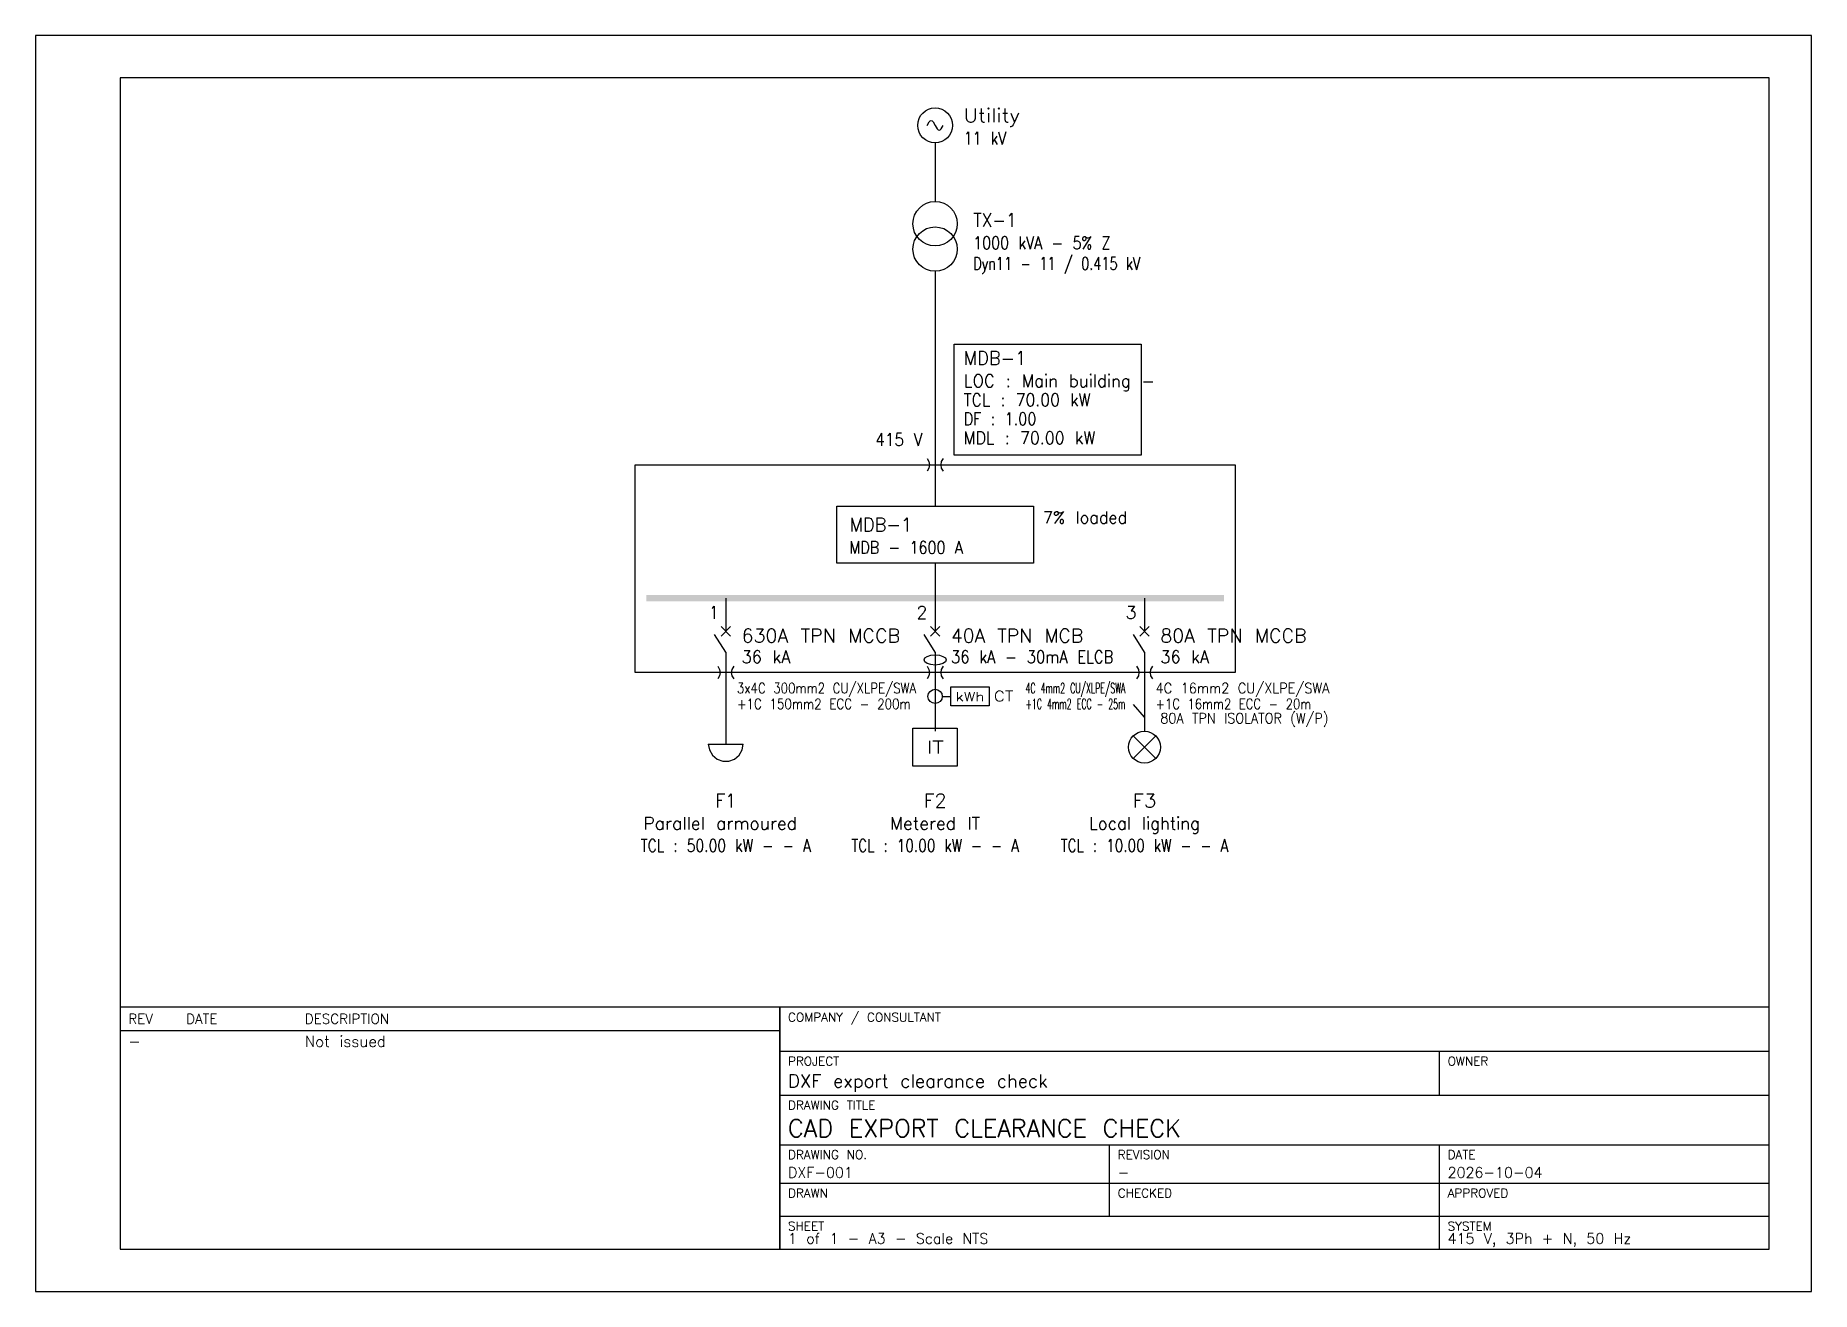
# Model space of a CAD drawing. Extents: x 0 to 420, y 0 to 297.
import ezdxf
from ezdxf.enums import TextEntityAlignment as Align

# ---------------------------------------------------------------- set-up
doc = ezdxf.new("R2010")
doc.units = 0
for name, color, linetype in [('E-BUSBAR', 1, 'CONTINUOUS'), ('E-CABLE', 7, 'CONTINUOUS'), ('E-FRAME', 7, 'CONTINUOUS'), ('E-RESULT', 4, 'CONTINUOUS'), ('E-SYMBOL', 3, 'CONTINUOUS'), ('E-TEXT', 7, 'CONTINUOUS'), ('E-TITLE', 7, 'CONTINUOUS')]:
    doc.layers.add(name, color=color, linetype=linetype)
doc.styles.get("Standard").update_dxf_attribs({"font": 'txt.shx'})

msp = doc.modelspace()

# ---------------------------------------------------------------- linework, layer by layer
at = {"layer": 'E-BUSBAR'}
msp.add_solid([(144.4235, 164.7221), (281.0755, 164.7221), (144.4235, 163.2218), (281.0755, 163.2218)], dxfattribs=at)
at = {"layer": 'E-CABLE'}
for p, q in [((212.7495, 271.6221), (212.7495, 265.2456)), ((212.7495, 265.2456), (212.7495, 257.7439)), ((212.7495, 241.24), (212.7495, 185.727)), ((212.7495, 172.2239), (212.7495, 163.9719)), ((163.2379, 163.9719), (163.2379, 157.2204)), ((212.7495, 163.9719), (212.7495, 157.2204)), ((262.2611, 163.9719), (262.2611, 157.2204)), ((163.2379, 157.2204), (163.2379, 156.0951)), ((212.7495, 157.2204), (212.7495, 156.0951)), ((262.2611, 157.2204), (262.2611, 156.0951)), ((163.2379, 151.2189), (160.6123, 155.3449)), ((163.2379, 151.2189), (163.2379, 135.4653)), ((212.7495, 151.2189), (210.1239, 155.3449)), ((212.7495, 151.2189), (212.7495, 135.4653)), ((262.2611, 151.2189), (259.6354, 155.3449)), ((262.2611, 151.2189), (262.2611, 135.4653)), ((214.4374, 140.7165), (216.5004, 140.7165)), ((262.2611, 135.8404), (259.6354, 138.8411)), ((163.2379, 135.4653), (163.2379, 132.4646)), ((163.2379, 135.4653), (163.2379, 129.4639)), ((212.7495, 135.4653), (212.7495, 132.4646)), ((262.2611, 135.4653), (262.2611, 132.4646)), ((262.2611, 135.4653), (262.2611, 132.4646)), ((159.1119, 129.4639), (167.3639, 129.4639))]:
    msp.add_line(p, q, dxfattribs=at)
for points in [[(210.874, 275.7481), (211.3429, 276.592), (211.5773, 276.803), (211.8118, 276.8733), (212.0462, 276.803), (212.2806, 276.592), (212.7495, 275.7481), (213.2183, 274.9041), (213.4528, 274.6931), (213.6872, 274.6228), (213.9216, 274.6931), (214.1561, 274.9041), (214.6249, 275.7481)], [(210.874, 196.9796), (211.296, 196.2295), (211.4367, 195.4793), (211.296, 194.7291), (210.874, 193.9789)], [(214.6249, 196.9796), (214.2029, 196.2295), (214.0623, 195.4793), (214.2029, 194.7291), (214.6249, 193.9789)], [(162.1126, 157.2204), (164.3632, 154.9698)], [(164.3632, 157.2204), (162.1126, 154.9698)], [(211.6242, 157.2204), (213.8747, 154.9698)], [(213.8747, 157.2204), (211.6242, 154.9698)], [(261.1358, 157.2204), (263.3863, 154.9698)], [(263.3863, 157.2204), (261.1358, 154.9698)], [(161.3625, 147.8432), (161.7844, 147.093), (161.9251, 146.3428), (161.7844, 145.5926), (161.3625, 144.8425)], [(165.1133, 147.8432), (164.6914, 147.093), (164.5507, 146.3428), (164.6914, 145.5926), (165.1133, 144.8425)], [(210.874, 147.8432), (211.296, 147.093), (211.4367, 146.3428), (211.296, 145.5926), (210.874, 144.8425)], [(214.6249, 147.8432), (214.2029, 147.093), (214.0623, 146.3428), (214.2029, 145.5926), (214.6249, 144.8425)], [(260.3856, 147.8432), (260.8076, 147.093), (260.9482, 146.3428), (260.8076, 145.5926), (260.3856, 144.8425)], [(264.1365, 147.8432), (263.7145, 147.093), (263.5739, 146.3428), (263.7145, 145.5926), (264.1365, 144.8425)], [(259.6354, 131.3393), (264.8867, 126.0881)], [(264.8867, 131.3393), (259.6354, 126.0881)]]:
    msp.add_lwpolyline(points, dxfattribs=at)
for points in [[(141.7979, 195.4793), (283.7011, 195.4793), (283.7011, 146.3428), (141.7979, 146.3428)], [(215.3751, 149.3435), (215.1752, 148.8842), (214.6061, 148.4948), (213.7543, 148.2346), (212.7495, 148.1432), (211.7447, 148.2346), (210.8929, 148.4948), (210.3237, 148.8842), (210.1239, 149.3435), (210.3237, 149.8028), (210.8929, 150.1922), (211.7447, 150.4524), (212.7495, 150.5438), (213.7543, 150.4524), (214.6061, 150.1922), (215.1752, 149.8028)]]:
    msp.add_lwpolyline(points, close=True, dxfattribs=at)
msp.add_circle((212.7495, 140.7165), 1.6879, dxfattribs=at)
at = {"layer": 'E-FRAME'}
for points in [[(0, 0), (420, 0), (420, 297), (0, 297)], [(20, 10), (410, 10), (410, 287), (20, 287)]]:
    msp.add_lwpolyline(points, close=True, dxfattribs=at)
at = {"layer": 'E-SYMBOL'}
for points in [[(217.2505, 223.986), (261.5109, 223.986), (261.5109, 197.7298), (217.2505, 197.7298)], [(189.494, 185.727), (236.0049, 185.727), (236.0049, 172.2239), (189.494, 172.2239)], [(216.5004, 142.967), (225.5025, 142.967), (225.5025, 138.466), (216.5004, 138.466)], [(207.4982, 133.2147), (218.0007, 133.2147), (218.0007, 124.2126), (207.4982, 124.2126)]]:
    msp.add_lwpolyline(points, close=True, dxfattribs=at)
msp.add_lwpolyline([(159.1119, 129.4639), (159.3608, 128.0527), (160.0772, 126.8117), (161.1749, 125.8907), (162.5214, 125.4006), (163.9544, 125.4006), (165.3009, 125.8907), (166.3986, 126.8117), (167.115, 128.0527), (167.3639, 129.4639)], dxfattribs=at)
for centre, radius in [((212.7495, 275.7481), 4.126), ((212.7495, 252.4926), 5.2512), ((212.7495, 246.4912), 5.2512), ((262.2611, 128.7137), 3.7509)]:
    msp.add_circle(centre, radius, dxfattribs=at)
at = {"layer": 'E-TITLE'}
for p, q in [((20, 61.74), (176, 61.74)), ((176, 56.8), (410, 56.8)), ((332, 46.4), (332, 56.8)), ((176, 46.4), (410, 46.4)), ((176, 34.7), (410, 34.7)), ((254, 25.6), (254, 34.7)), ((332, 25.6), (332, 34.7)), ((176, 25.6), (410, 25.6)), ((254, 17.8), (254, 25.6)), ((332, 17.8), (332, 25.6)), ((176, 17.8), (410, 17.8)), ((332, 10), (332, 17.8))]:
    msp.add_line(p, q, dxfattribs=at)
for points in [[(20, 10), (176, 10), (176, 67.2), (20, 67.2)], [(176, 10), (410, 10), (410, 67.2), (176, 67.2)]]:
    msp.add_lwpolyline(points, close=True, dxfattribs=at)

# ---------------------------------------------------------------- texts
at = {"layer": 'E-RESULT'}
msp.add_text('7% loaded', height=2.8357, dxfattribs=at).set_placement((238.2554, 181.6011), (258.1423, 181.6011), align=Align.FIT)
at = {"layer": 'E-TEXT'}
for s, height, p, p2 in [('Utility', 3.2408, (219.5011, 276.4982), (232.7891, 276.4982)), ('11 kV', 2.9707, (219.5011, 271.247), (229.5469, 271.247)), ('TX-1', 3.2408, (221.7516, 251.7425), (232.0261, 251.7425)), ('1000 kVA - 5% Z', 2.9707, (221.7516, 246.4912), (254.2376, 246.4912)), ('Dyn11 - 11 / 0.415 kV', 2.9707, (221.7516, 241.6151), (261.238, 241.6151)), ('MDB-1', 3.2408, (219.5011, 219.1098), (234.3211, 219.1098)), ('LOC : Main building -', 2.9707, (219.5011, 213.8586), (264.7617, 213.8586)), ('TCL : 70.00 kW', 2.9707, (219.5011, 209.3575), (249.4683, 209.3575)), ('DF : 1.00', 2.9707, (219.5011, 204.8565), (236.6936, 204.8565)), ('415 V', 2.9707, (198.6071, 199.9804), (209.7488, 199.9804)), ('MDL : 70.00 kW', 2.9707, (219.5011, 200.3554), (250.6226, 200.3554)), ('MDB-1', 3.2408, (192.4947, 179.7256), (207.3148, 179.7256)), ('MDB - 1600 A', 2.9707, (192.4947, 174.4744), (219.3181, 174.4744)), ('1', 2.9707, (159.4235, 159.0958), (161.3625, 159.0958)), ('2', 2.9707, (208.3606, 159.0958), (210.874, 159.0958)), ('3', 2.9707, (257.7738, 159.0958), (260.3856, 159.0958)), ('630A TPN MCCB', 3.2408, (166.9888, 153.4695), (204.4671, 153.4695)), ('40A TPN MCB', 3.2408, (216.5004, 153.4695), (247.7895, 153.4695)), ('80A TPN MCCB', 3.2408, (266.0119, 153.4695), (300.5964, 153.4695)), ('36 kA', 2.9707, (166.9888, 148.5933), (178.5028, 148.5933)), ('36 kA - 30mA ELCB', 2.9707, (216.5004, 148.5933), (254.9042, 148.5933)), ('36 kA', 2.9707, (266.0119, 148.5933), (277.5259, 148.5933)), ('3x4C 300mm2 CU/XLPE/SWA', 2.4306, (165.8635, 141.4667), (208.2484, 141.4667)), ('4C 4mm2 CU/XLPE/SWA', 2.4306, (234.1295, 141.4667), (257.76, 141.4667)), ('4C 16mm2 CU/XLPE/SWA', 2.4306, (264.8867, 141.4667), (306.0061, 141.4667)), ('+1C 150mm2 ECC - 200m', 2.4306, (165.8635, 137.7158), (206.9644, 137.7158)), ('kWh', 2.1605, (217.569, 139.5912), (224.4338, 139.5912)), ('CT', 2.4306, (226.6277, 139.5912), (231.2264, 139.5912)), ('+1C 4mm2 ECC - 25m', 2.4306, (234.1295, 137.7158), (257.76, 137.7158)), ('+1C 16mm2 ECC - 20m', 2.4306, (264.8867, 137.7158), (301.6734, 137.7158)), ('80A TPN ISOLATOR (W/P)', 2.4306, (266.0119, 134.34), (305.7712, 134.34)), ('IT', 2.9707, (210.7068, 127.2133), (214.7921, 127.2133)), ('F1', 3.2408, (160.7963, 114.4604), (165.6795, 114.4604)), ('F2', 3.2408, (210.0206, 114.4604), (215.4784, 114.4604)), ('F3', 3.2408, (259.4763, 114.4604), (265.0458, 114.4604)), ('Parallel armoured ', 2.9707, (143.754, 109.2091), (182.7218, 109.2091)), ('Metered IT', 2.9707, (202.0959, 109.2091), (223.403, 109.2091)), ('Local lighting', 2.9707, (249.1393, 109.2091), (275.3828, 109.2091)), ('TCL : 50.00 kW - - A', 2.9707, (143.105, 103.9579), (183.3707, 103.9579)), ('TCL : 10.00 kW - - A', 2.9707, (192.9345, 103.9579), (232.5645, 103.9579)), ('TCL : 10.00 kW - - A', 2.9707, (242.446, 103.9579), (282.0761, 103.9579))]:
    msp.add_text(s, height=height, dxfattribs=at).set_placement(p, p2, align=Align.FIT)
at = {"layer": 'E-TITLE'}
for s, height, p in [('REV', 2.34, (21.95, 63.3)), ('DATE', 2.34, (35.6, 63.3)), ('DESCRIPTION', 2.34, (63.68, 63.3)), ('COMPANY / CONSULTANT', 2.08, (177.95, 63.82)), ('-', 2.6, (21.95, 57.84)), ('Not issued', 2.6, (63.68, 57.84)), ('PROJECT', 2.08, (177.95, 53.42)), ('OWNER', 2.08, (333.95, 53.42)), ('DXF export clearance check', 3.12, (177.95, 48.22)), ('DRAWING TITLE', 2.08, (177.95, 43.02)), ('CAD EXPORT CLEARANCE CHECK', 4.16, (177.95, 36.52)), ('DRAWING NO.', 2.08, (177.95, 31.32)), ('REVISION', 2.08, (255.95, 31.32)), ('DATE', 2.08, (333.95, 31.32)), ('DXF-001', 2.47, (177.95, 26.9)), ('-', 2.47, (255.95, 26.9)), ('2026-10-04', 2.47, (333.95, 26.9)), ('DRAWN', 2.08, (177.95, 22.22)), ('CHECKED', 2.08, (255.95, 22.22)), ('APPROVED', 2.08, (333.95, 22.22)), ('SHEET', 2.08, (177.95, 14.42)), ('1 of 1 - A3 - Scale NTS', 2.47, (177.95, 11.3)), ('SYSTEM', 2.08, (333.95, 14.42)), ('415 V, 3Ph + N, 50 Hz', 2.47, (333.95, 11.3))]:
    msp.add_text(s, height=height, dxfattribs=at).set_placement(p)

doc.saveas('drawing.dxf')
